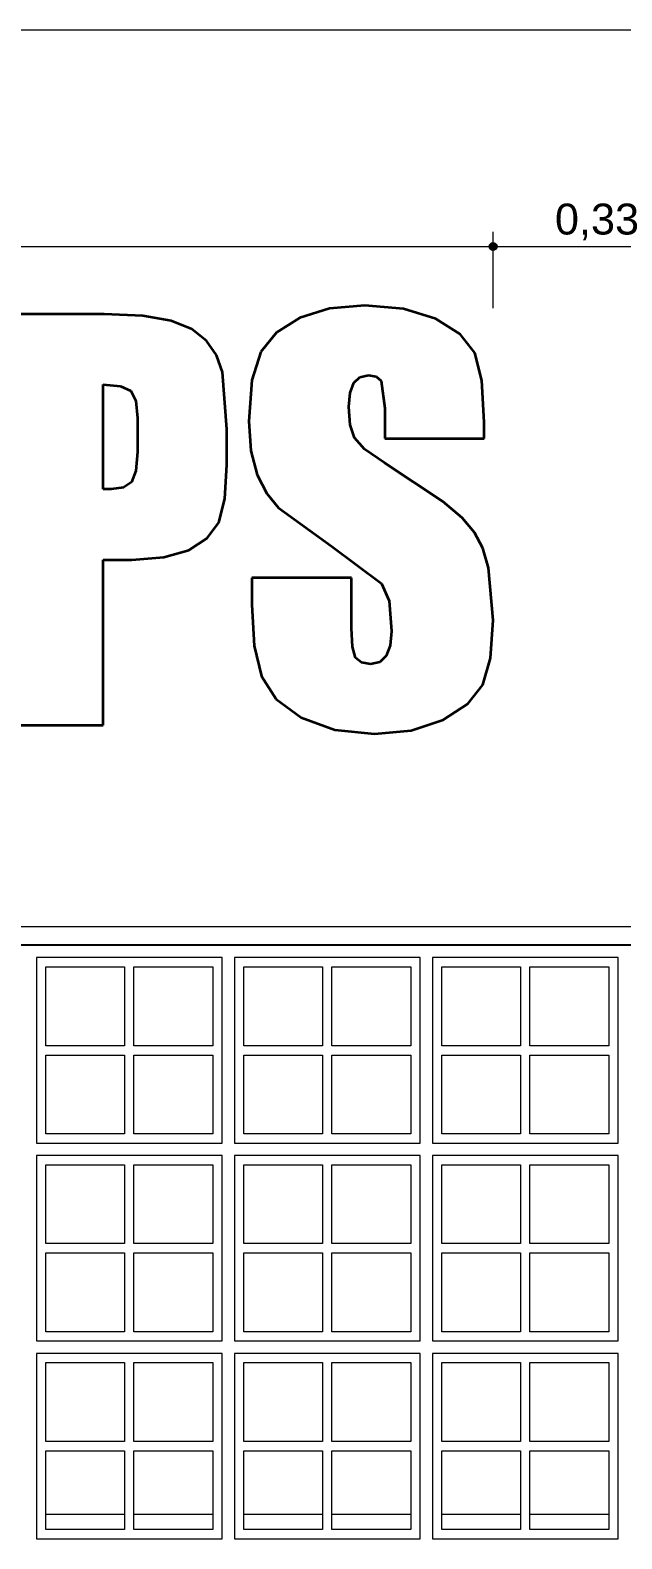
# Model space of a CAD drawing. Header units: metres. Extents: x -67.2 to -32.8, y -0.2 to 5.
# Drawn here: x -65.224 to -64.268, y 2.26 to 4.7 of the extents above; entities that cross this region are included whole.
import ezdxf

# ---------------------------------------------------------------- set-up
doc = ezdxf.new("R2010")
doc.units = ezdxf.units.M
doc.header["$MEASUREMENT"] = 0
doc.layers.add('COTAS EXECUTIVO.EXEC', color=7, linetype='Continuous')
doc.layers.add('COTAS EXECUTIVO.EXEC_Caneta_No__25', color=7, linetype='Continuous', lineweight=13, true_color=0x982312)
for name, color, linetype, lineweight in [('Janelas Archicad_Caneta_No__241', 7, 'Continuous', 13), ('Janelas Archicad_Caneta_No__3', 7, 'Continuous', 25), ('Janelas Archicad_Caneta_No__43', 44, 'Continuous', 0), ('NOMES.ARQ_Caneta_No__1', 7, 'Continuous', 35), ('PAREDE CONSTRUIR_Caneta_No__241', 7, 'Continuous', 13)]:
    doc.layers.add(name, color=color, linetype=linetype, lineweight=lineweight)
doc.styles.add('ESTILO_GERADO_1', font='arial.ttf')
doc.dimstyles.new('ESTILO_GERADO__1', dxfattribs={"dimtxt": 0.05, "dimasz": 0.02375, "dimexe": 0.18, "dimexo": 0.1, "dimgap": 0, "dimtad": 1, "dimtih": 1, "dimtoh": 1, "dimzin": 0, "dimdsep": 46, "dimtxsty": 'ESTILO_GERADO_1', "dimblk": 'ARROWHEAD_11', "dimblk1": 'ARROWHEAD_11', "dimblk2": 'ARROWHEAD_11', "dimcen": 0.09, "dimclrd": 256, "dimclre": 256, "dimclrt": 256, "dimadec": 0, "dimazin": 0, "dimtfac": 1, "dimtdec": 4, "dimtmove": 0, "dimatfit": 3, "dimfxl": 0, "dimtolj": 1, "dimtzin": 0, "dimarcsym": 0})

# ---------------------------------------------------------------- blocks, each defined once
blk = doc.blocks.new('*D2')
at = {"layer": 'COTAS EXECUTIVO.EXEC_Caneta_No__25', "linetype": 'Continuous', "lineweight": 13, "true_color": 0x982312}
for points in [[(-66.1829, 4.3502), (-66.1825, 4.3478), (-66.1811, 4.3458), (-66.1791, 4.3444), (-66.1767, 4.3439), (-66.1743, 4.3444), (-66.1723, 4.3458), (-66.1709, 4.3478), (-66.1704, 4.3502), (-66.1709, 4.3526), (-66.1723, 4.3546), (-66.1743, 4.356), (-66.1767, 4.3564), (-66.1791, 4.356), (-66.1811, 4.3546), (-66.1825, 4.3526)], [(-64.482, 4.3502), (-64.4816, 4.3478), (-64.4802, 4.3458), (-64.4782, 4.3444), (-64.4758, 4.3439), (-64.4734, 4.3444), (-64.4714, 4.3458), (-64.47, 4.3478), (-64.4695, 4.3502), (-64.47, 4.3526), (-64.4714, 4.3546), (-64.4734, 4.356), (-64.4758, 4.3564), (-64.4782, 4.356), (-64.4802, 4.3546), (-64.4816, 4.3526)]]:
    blk.add_hatch(color=24, dxfattribs=at).paths.add_polyline_path(points)
at = {"layer": 'COTAS EXECUTIVO.EXEC_Caneta_No__25', "color": 24, "linetype": 'Continuous', "lineweight": 13, "true_color": 0x982312}
for p, q in [((-66.1767, 4.3564), (-66.1767, 4.3736)), ((-64.4758, 4.3564), (-64.4758, 4.3736)), ((-66.1892, 4.3502), (-66.1829, 4.3502)), ((-66.1767, 4.2502), (-66.1767, 4.3439)), ((-66.1704, 4.3502), (-64.482, 4.3502)), ((-64.4758, 4.2502), (-64.4758, 4.3439))]:
    blk.add_line(p, q, dxfattribs=at)
for centre in [(-66.1767, 4.3502), (-64.4758, 4.3502)]:
    blk.add_circle(centre, 0.00625, dxfattribs=at)
at = {"layer": 'COTAS EXECUTIVO.EXEC_Caneta_No__25', "color": 24, "lineweight": 13, "true_color": 0x982312, "insert": (-65.393, 4.3602), "char_height": 0.05, "attachment_point": 7, "style": 'ESTILO_GERADO_1'}
blk.add_mtext('\\A1;{\\pql;\\fArial|b0|i0|c0|p0;\\W1.000000;1,70}', dxfattribs=at)
blk = doc.blocks.new('ARROWHEAD_11')
at = {"color": 0, "linetype": 'Continuous', "lineweight": 0}
blk.add_line((0, 0), (-1, 0), dxfattribs=at)
at = {"color": 0, "linetype": 'Continuous', "lineweight": 0, "const_width": 0.25, "flags": 128}
blk.add_lwpolyline([(-0.125, 0, 1), (0.125, 0, 1)], format="xyb", close=True, dxfattribs=at)
blk = doc.blocks.new('*D4')
at = {"layer": 'COTAS EXECUTIVO.EXEC_Caneta_No__25', "linetype": 'Continuous', "lineweight": 13, "true_color": 0x982312}
for points in [[(-64.482, 4.3502), (-64.4816, 4.3478), (-64.4802, 4.3458), (-64.4782, 4.3444), (-64.4758, 4.3439), (-64.4734, 4.3444), (-64.4714, 4.3458), (-64.47, 4.3478), (-64.4695, 4.3502), (-64.47, 4.3526), (-64.4714, 4.3546), (-64.4734, 4.356), (-64.4758, 4.3564), (-64.4782, 4.356), (-64.4802, 4.3546), (-64.4816, 4.3526)], [(-64.1489, 4.3502), (-64.1484, 4.3478), (-64.1471, 4.3458), (-64.145, 4.3444), (-64.1426, 4.3439), (-64.1403, 4.3444), (-64.1382, 4.3458), (-64.1369, 4.3478), (-64.1364, 4.3502), (-64.1369, 4.3526), (-64.1382, 4.3546), (-64.1403, 4.356), (-64.1426, 4.3564), (-64.145, 4.356), (-64.1471, 4.3546), (-64.1484, 4.3526)]]:
    blk.add_hatch(color=24, dxfattribs=at).paths.add_polyline_path(points)
at = {"layer": 'COTAS EXECUTIVO.EXEC_Caneta_No__25', "color": 24, "linetype": 'Continuous', "lineweight": 13, "true_color": 0x982312}
for p, q in [((-64.4758, 4.3564), (-64.4758, 4.3736)), ((-64.1426, 4.3564), (-64.1426, 4.3736)), ((-64.4758, 4.2502), (-64.4758, 4.3439)), ((-64.4695, 4.3502), (-64.1489, 4.3502)), ((-64.1426, 4.2502), (-64.1426, 4.3439))]:
    blk.add_line(p, q, dxfattribs=at)
for centre in [(-64.4758, 4.3502), (-64.1426, 4.3502)]:
    blk.add_circle(centre, 0.00625, dxfattribs=at)
at = {"layer": 'COTAS EXECUTIVO.EXEC_Caneta_No__25', "color": 24, "lineweight": 13, "true_color": 0x982312, "insert": (-64.3759, 4.3602), "char_height": 0.05, "attachment_point": 7, "style": 'ESTILO_GERADO_1'}
blk.add_mtext('\\A1;{\\pql;\\fArial|b0|i0|c0|p0;\\W1.000000;0,33}', dxfattribs=at)

msp = doc.modelspace()

# ---------------------------------------------------------------- linework, layer by layer
at = {"layer": 'Janelas Archicad_Caneta_No__241', "color": 7, "linetype": 'Continuous', "lineweight": 13}
for p, q in [((-65.199, 2.3), (-65.0715, 2.3)), ((-65.0565, 2.3), (-64.929, 2.3)), ((-64.879, 2.3), (-64.7515, 2.3)), ((-64.7365, 2.3), (-64.609, 2.3)), ((-64.559, 2.3), (-64.4315, 2.3)), ((-64.4165, 2.3), (-64.289, 2.3))]:
    msp.add_line(p, q, dxfattribs=at)
at = {"layer": 'Janelas Archicad_Caneta_No__3', "color": 7, "linetype": 'Continuous', "lineweight": 25}
msp.add_line((-56.574, 3.22), (-66.514, 3.22), dxfattribs=at)
at = {"layer": 'Janelas Archicad_Caneta_No__43', "color": 44, "linetype": 'Continuous', "lineweight": 0}
for p, q in [((-64.914, 3.2), (-65.214, 3.2)), ((-65.214, 3.2), (-65.214, 2.9)), ((-64.914, 2.9), (-64.914, 3.2)), ((-64.594, 3.2), (-64.894, 3.2)), ((-64.894, 3.2), (-64.894, 2.9)), ((-64.594, 2.9), (-64.594, 3.2)), ((-64.274, 3.2), (-64.574, 3.2)), ((-64.574, 3.2), (-64.574, 2.9)), ((-64.274, 2.9), (-64.274, 3.2)), ((-65.199, 3.0575), (-65.199, 3.185)), ((-65.199, 3.185), (-65.0715, 3.185)), ((-65.0715, 3.185), (-65.0715, 3.0575)), ((-65.0565, 3.0575), (-65.0565, 3.185)), ((-65.0565, 3.185), (-64.929, 3.185)), ((-64.929, 3.185), (-64.929, 3.0575)), ((-64.879, 3.0575), (-64.879, 3.185)), ((-64.879, 3.185), (-64.7515, 3.185)), ((-64.7515, 3.185), (-64.7515, 3.0575)), ((-64.7365, 3.0575), (-64.7365, 3.185)), ((-64.7365, 3.185), (-64.609, 3.185)), ((-64.609, 3.185), (-64.609, 3.0575)), ((-64.559, 3.0575), (-64.559, 3.185)), ((-64.559, 3.185), (-64.4315, 3.185)), ((-64.4315, 3.185), (-64.4315, 3.0575)), ((-64.4165, 3.0575), (-64.4165, 3.185)), ((-64.4165, 3.185), (-64.289, 3.185)), ((-64.289, 3.185), (-64.289, 3.0575)), ((-65.0715, 3.0575), (-65.199, 3.0575)), ((-64.929, 3.0575), (-65.0565, 3.0575)), ((-64.7515, 3.0575), (-64.879, 3.0575)), ((-64.609, 3.0575), (-64.7365, 3.0575)), ((-64.4315, 3.0575), (-64.559, 3.0575)), ((-64.289, 3.0575), (-64.4165, 3.0575)), ((-65.199, 2.915), (-65.199, 3.0425)), ((-65.199, 3.0425), (-65.0715, 3.0425)), ((-65.0715, 3.0425), (-65.0715, 2.915)), ((-65.0565, 2.915), (-65.0565, 3.0425)), ((-65.0565, 3.0425), (-64.929, 3.0425)), ((-64.929, 3.0425), (-64.929, 2.915)), ((-64.879, 2.915), (-64.879, 3.0425)), ((-64.879, 3.0425), (-64.7515, 3.0425)), ((-64.7515, 3.0425), (-64.7515, 2.915)), ((-64.7365, 2.915), (-64.7365, 3.0425)), ((-64.7365, 3.0425), (-64.609, 3.0425)), ((-64.609, 3.0425), (-64.609, 2.915)), ((-64.559, 2.915), (-64.559, 3.0425)), ((-64.559, 3.0425), (-64.4315, 3.0425)), ((-64.4315, 3.0425), (-64.4315, 2.915)), ((-64.4165, 2.915), (-64.4165, 3.0425)), ((-64.4165, 3.0425), (-64.289, 3.0425)), ((-64.289, 3.0425), (-64.289, 2.915)), ((-65.0715, 2.915), (-65.199, 2.915)), ((-64.929, 2.915), (-65.0565, 2.915)), ((-64.7515, 2.915), (-64.879, 2.915)), ((-64.609, 2.915), (-64.7365, 2.915)), ((-64.4315, 2.915), (-64.559, 2.915)), ((-64.289, 2.915), (-64.4165, 2.915)), ((-65.214, 2.9), (-64.914, 2.9)), ((-64.914, 2.88), (-65.214, 2.88)), ((-65.214, 2.88), (-65.214, 2.58)), ((-64.914, 2.58), (-64.914, 2.88)), ((-64.894, 2.9), (-64.594, 2.9)), ((-64.594, 2.88), (-64.894, 2.88)), ((-64.894, 2.88), (-64.894, 2.58)), ((-64.594, 2.58), (-64.594, 2.88)), ((-64.574, 2.9), (-64.274, 2.9)), ((-64.274, 2.88), (-64.574, 2.88)), ((-64.574, 2.88), (-64.574, 2.58)), ((-64.274, 2.58), (-64.274, 2.88)), ((-65.199, 2.7375), (-65.199, 2.865)), ((-65.199, 2.865), (-65.0715, 2.865)), ((-65.0715, 2.865), (-65.0715, 2.7375)), ((-65.0565, 2.7375), (-65.0565, 2.865)), ((-65.0565, 2.865), (-64.929, 2.865)), ((-64.929, 2.865), (-64.929, 2.7375)), ((-64.879, 2.7375), (-64.879, 2.865)), ((-64.879, 2.865), (-64.7515, 2.865)), ((-64.7515, 2.865), (-64.7515, 2.7375)), ((-64.7365, 2.7375), (-64.7365, 2.865)), ((-64.7365, 2.865), (-64.609, 2.865)), ((-64.609, 2.865), (-64.609, 2.7375)), ((-64.559, 2.7375), (-64.559, 2.865)), ((-64.559, 2.865), (-64.4315, 2.865)), ((-64.4315, 2.865), (-64.4315, 2.7375)), ((-64.4165, 2.7375), (-64.4165, 2.865)), ((-64.4165, 2.865), (-64.289, 2.865)), ((-64.289, 2.865), (-64.289, 2.7375)), ((-65.0715, 2.7375), (-65.199, 2.7375)), ((-64.929, 2.7375), (-65.0565, 2.7375)), ((-64.7515, 2.7375), (-64.879, 2.7375)), ((-64.609, 2.7375), (-64.7365, 2.7375)), ((-64.4315, 2.7375), (-64.559, 2.7375)), ((-64.289, 2.7375), (-64.4165, 2.7375)), ((-65.199, 2.595), (-65.199, 2.7225)), ((-65.199, 2.7225), (-65.0715, 2.7225)), ((-65.0715, 2.7225), (-65.0715, 2.595)), ((-65.0565, 2.595), (-65.0565, 2.7225)), ((-65.0565, 2.7225), (-64.929, 2.7225)), ((-64.929, 2.7225), (-64.929, 2.595)), ((-64.879, 2.595), (-64.879, 2.7225)), ((-64.879, 2.7225), (-64.7515, 2.7225)), ((-64.7515, 2.7225), (-64.7515, 2.595)), ((-64.7365, 2.595), (-64.7365, 2.7225)), ((-64.7365, 2.7225), (-64.609, 2.7225)), ((-64.609, 2.7225), (-64.609, 2.595)), ((-64.559, 2.595), (-64.559, 2.7225)), ((-64.559, 2.7225), (-64.4315, 2.7225)), ((-64.4315, 2.7225), (-64.4315, 2.595)), ((-64.4165, 2.595), (-64.4165, 2.7225)), ((-64.4165, 2.7225), (-64.289, 2.7225)), ((-64.289, 2.7225), (-64.289, 2.595)), ((-65.0715, 2.595), (-65.199, 2.595)), ((-64.929, 2.595), (-65.0565, 2.595)), ((-64.7515, 2.595), (-64.879, 2.595)), ((-64.609, 2.595), (-64.7365, 2.595)), ((-64.4315, 2.595), (-64.559, 2.595)), ((-64.289, 2.595), (-64.4165, 2.595)), ((-65.214, 2.58), (-64.914, 2.58)), ((-64.894, 2.58), (-64.594, 2.58)), ((-64.574, 2.58), (-64.274, 2.58)), ((-64.914, 2.56), (-65.214, 2.56)), ((-65.214, 2.56), (-65.214, 2.26)), ((-65.199, 2.4175), (-65.199, 2.545)), ((-65.199, 2.545), (-65.0715, 2.545)), ((-65.0715, 2.545), (-65.0715, 2.4175)), ((-65.0565, 2.4175), (-65.0565, 2.545)), ((-65.0565, 2.545), (-64.929, 2.545)), ((-64.929, 2.545), (-64.929, 2.4175)), ((-64.914, 2.26), (-64.914, 2.56)), ((-64.594, 2.56), (-64.894, 2.56)), ((-64.894, 2.56), (-64.894, 2.26)), ((-64.879, 2.4175), (-64.879, 2.545)), ((-64.879, 2.545), (-64.7515, 2.545)), ((-64.7515, 2.545), (-64.7515, 2.4175)), ((-64.7365, 2.4175), (-64.7365, 2.545)), ((-64.7365, 2.545), (-64.609, 2.545)), ((-64.609, 2.545), (-64.609, 2.4175)), ((-64.594, 2.26), (-64.594, 2.56)), ((-64.274, 2.56), (-64.574, 2.56)), ((-64.574, 2.56), (-64.574, 2.26)), ((-64.559, 2.4175), (-64.559, 2.545)), ((-64.559, 2.545), (-64.4315, 2.545)), ((-64.4315, 2.545), (-64.4315, 2.4175)), ((-64.4165, 2.4175), (-64.4165, 2.545)), ((-64.4165, 2.545), (-64.289, 2.545)), ((-64.289, 2.545), (-64.289, 2.4175)), ((-64.274, 2.26), (-64.274, 2.56)), ((-65.0715, 2.4175), (-65.199, 2.4175)), ((-64.929, 2.4175), (-65.0565, 2.4175)), ((-64.7515, 2.4175), (-64.879, 2.4175)), ((-64.609, 2.4175), (-64.7365, 2.4175)), ((-64.4315, 2.4175), (-64.559, 2.4175)), ((-64.289, 2.4175), (-64.4165, 2.4175)), ((-65.199, 2.275), (-65.199, 2.4025)), ((-65.199, 2.4025), (-65.0715, 2.4025)), ((-65.0715, 2.4025), (-65.0715, 2.275)), ((-65.0565, 2.275), (-65.0565, 2.4025)), ((-65.0565, 2.4025), (-64.929, 2.4025)), ((-64.929, 2.4025), (-64.929, 2.275)), ((-64.879, 2.275), (-64.879, 2.4025)), ((-64.879, 2.4025), (-64.7515, 2.4025)), ((-64.7515, 2.4025), (-64.7515, 2.275)), ((-64.7365, 2.275), (-64.7365, 2.4025)), ((-64.7365, 2.4025), (-64.609, 2.4025)), ((-64.609, 2.4025), (-64.609, 2.275)), ((-64.559, 2.275), (-64.559, 2.4025)), ((-64.559, 2.4025), (-64.4315, 2.4025)), ((-64.4315, 2.4025), (-64.4315, 2.275)), ((-64.4165, 2.275), (-64.4165, 2.4025)), ((-64.4165, 2.4025), (-64.289, 2.4025)), ((-64.289, 2.4025), (-64.289, 2.275)), ((-65.0715, 2.275), (-65.199, 2.275)), ((-64.929, 2.275), (-65.0565, 2.275)), ((-64.7515, 2.275), (-64.879, 2.275)), ((-64.609, 2.275), (-64.7365, 2.275)), ((-64.4315, 2.275), (-64.559, 2.275)), ((-64.289, 2.275), (-64.4165, 2.275)), ((-65.214, 2.26), (-64.914, 2.26)), ((-64.894, 2.26), (-64.594, 2.26)), ((-64.574, 2.26), (-64.274, 2.26))]:
    msp.add_line(p, q, dxfattribs=at)
at = {"layer": 'NOMES.ARQ_Caneta_No__1', "color": 7, "linetype": 'Continuous', "lineweight": 35}
for p, q in [((-64.7403, 4.2498), (-64.7884, 4.2349)), ((-64.6832, 4.2548), (-64.7403, 4.2498)), ((-64.6208, 4.2493), (-64.6832, 4.2548)), ((-64.5684, 4.233), (-64.6208, 4.2493)), ((-65.1046, 4.2408), (-65.2788, 4.2408)), ((-65.0421, 4.238), (-65.1046, 4.2408)), ((-64.996, 4.2297), (-65.0421, 4.238)), ((-64.9627, 4.2162), (-64.996, 4.2297)), ((-64.7884, 4.2349), (-64.8259, 4.2111)), ((-64.529, 4.2084), (-64.5684, 4.233)), ((-64.9389, 4.1977), (-64.9627, 4.2162)), ((-64.9229, 4.1745), (-64.9389, 4.1977)), ((-64.8259, 4.2111), (-64.8514, 4.1796)), ((-64.5056, 4.1782), (-64.529, 4.2084)), ((-64.913, 4.147), (-64.9229, 4.1745)), ((-64.8514, 4.1796), (-64.866, 4.134)), ((-64.494, 4.1336), (-64.5056, 4.1782)), ((-65.1059, 3.9578), (-65.1059, 4.127)), ((-65.1059, 4.127), (-65.0779, 4.1245)), ((-65.0779, 4.1245), (-65.0615, 4.1168)), ((-64.9062, 4.0547), (-64.913, 4.147)), ((-64.866, 4.134), (-64.8709, 4.0679)), ((-64.7071, 4.1135), (-64.7011, 4.1295)), ((-64.7011, 4.1295), (-64.6912, 4.139)), ((-64.6912, 4.139), (-64.6775, 4.1422)), ((-64.6775, 4.1422), (-64.6651, 4.1399)), ((-64.6651, 4.1399), (-64.6569, 4.1328)), ((-64.6569, 4.1328), (-64.6508, 4.0888)), ((-64.4902, 4.0658), (-64.494, 4.1336)), ((-65.0615, 4.1168), (-65.0535, 4.1005)), ((-65.0535, 4.1005), (-65.0508, 4.0724)), ((-64.7091, 4.0908), (-64.7071, 4.1135)), ((-64.7068, 4.0617), (-64.7091, 4.0908)), ((-64.6508, 4.0888), (-64.6508, 4.0395)), ((-65.0508, 4.0724), (-65.0508, 4.0178)), ((-64.9062, 3.9968), (-64.9062, 4.0547)), ((-64.8709, 4.0679), (-64.8675, 4.0196)), ((-64.7001, 4.0407), (-64.7068, 4.0617)), ((-64.4902, 4.0395), (-64.4902, 4.0658)), ((-64.6836, 4.0221), (-64.7001, 4.0407)), ((-64.6508, 4.0395), (-64.4902, 4.0395)), ((-65.0508, 4.0178), (-65.0531, 3.9871)), ((-64.8675, 4.0196), (-64.8572, 3.9808)), ((-64.6512, 4), (-64.6836, 4.0221)), ((-65.0531, 3.9871), (-65.0601, 3.9691)), ((-64.9095, 3.9418), (-64.9062, 3.9968)), ((-64.8572, 3.9808), (-64.8416, 3.9504)), ((-64.5571, 3.9377), (-64.6512, 4)), ((-65.0931, 3.9574), (-65.1059, 3.9578)), ((-65.073, 3.9603), (-65.0931, 3.9574)), ((-65.0601, 3.9691), (-65.073, 3.9603)), ((-64.9194, 3.904), (-64.9095, 3.9418)), ((-64.8416, 3.9504), (-64.8225, 3.9274)), ((-64.5261, 3.9111), (-64.5571, 3.9377)), ((-64.938, 3.8782), (-64.9194, 3.904)), ((-64.8225, 3.9274), (-64.737, 3.8654)), ((-64.5058, 3.8876), (-64.5261, 3.9111)), ((-64.4926, 3.8622), (-64.5058, 3.8876)), ((-65.0082, 3.8475), (-64.9676, 3.8592)), ((-64.9676, 3.8592), (-64.938, 3.8782)), ((-64.737, 3.8654), (-64.6561, 3.805)), ((-64.4833, 3.8302), (-64.4926, 3.8622)), ((-65.1059, 3.5758), (-65.1059, 3.8436)), ((-65.1059, 3.8436), (-65.0595, 3.8436)), ((-65.0595, 3.8436), (-65.0082, 3.8475)), ((-64.705, 3.814), (-64.8656, 3.814)), ((-64.8656, 3.814), (-64.8656, 3.7705)), ((-64.705, 3.7331), (-64.705, 3.814)), ((-64.4758, 3.7459), (-64.4833, 3.8302)), ((-64.6561, 3.805), (-64.6441, 3.7768)), ((-64.8656, 3.7705), (-64.8618, 3.7043)), ((-64.6441, 3.7768), (-64.6401, 3.7282)), ((-64.4799, 3.6841), (-64.4758, 3.7459)), ((-64.7033, 3.7024), (-64.705, 3.7331)), ((-64.6401, 3.7282), (-64.6422, 3.7048)), ((-64.8618, 3.7043), (-64.8504, 3.6551)), ((-64.6982, 3.6851), (-64.7033, 3.7024)), ((-64.6888, 3.6771), (-64.6982, 3.6851)), ((-64.6485, 3.6879), (-64.6591, 3.6778)), ((-64.6422, 3.7048), (-64.6485, 3.6879)), ((-64.6742, 3.6744), (-64.6888, 3.6771)), ((-64.6591, 3.6778), (-64.6742, 3.6744)), ((-64.4924, 3.6411), (-64.4799, 3.6841)), ((-64.8504, 3.6551), (-64.8267, 3.618)), ((-64.5168, 3.6102), (-64.4924, 3.6411)), ((-64.8267, 3.618), (-64.7861, 3.5881)), ((-64.7861, 3.5881), (-64.7319, 3.5684)), ((-64.5567, 3.5846), (-64.5168, 3.6102)), ((-65.2788, 3.5758), (-65.1059, 3.5758)), ((-64.7319, 3.5684), (-64.6676, 3.5618)), ((-64.6676, 3.5618), (-64.6082, 3.5675)), ((-64.6082, 3.5675), (-64.5567, 3.5846))]:
    msp.add_line(p, q, dxfattribs=at)
at = {"layer": 'PAREDE CONSTRUIR_Caneta_No__241', "color": 7, "linetype": 'Continuous', "lineweight": 13}
for p, q in [((-56.1851, 4.7), (-66.484, 4.7)), ((-56.414, 3.25), (-66.464, 3.25))]:
    msp.add_line(p, q, dxfattribs=at)

# ---------------------------------------------------------------- dimensions: what is measured, and where the dimension line sits
at = {"layer": 'COTAS EXECUTIVO.EXEC', "color": 24, "linetype": 'Continuous', "lineweight": 13, "true_color": 0x982312}
for base, p1, p2, picture, middle in [((-64.4758, 4.3502), (-66.1767, 3.8895), (-64.4758, 3.7262), '*D2', (-65.3282, 4.3852)), ((-64.1426, 4.3502), (-64.4758, 3.7262), (-64.1426, 4.0692), '*D4', (-64.3112, 4.3852))]:
    dim = msp.add_linear_dim(base=base, p1=p1, p2=p2, dimstyle='ESTILO_GERADO__1', dxfattribs=at)
    dim.commit()
    dim.dimension.update_dxf_attribs({"geometry": picture, "text_midpoint": middle, "dimtype": 160})

doc.saveas('drawing.dxf')
